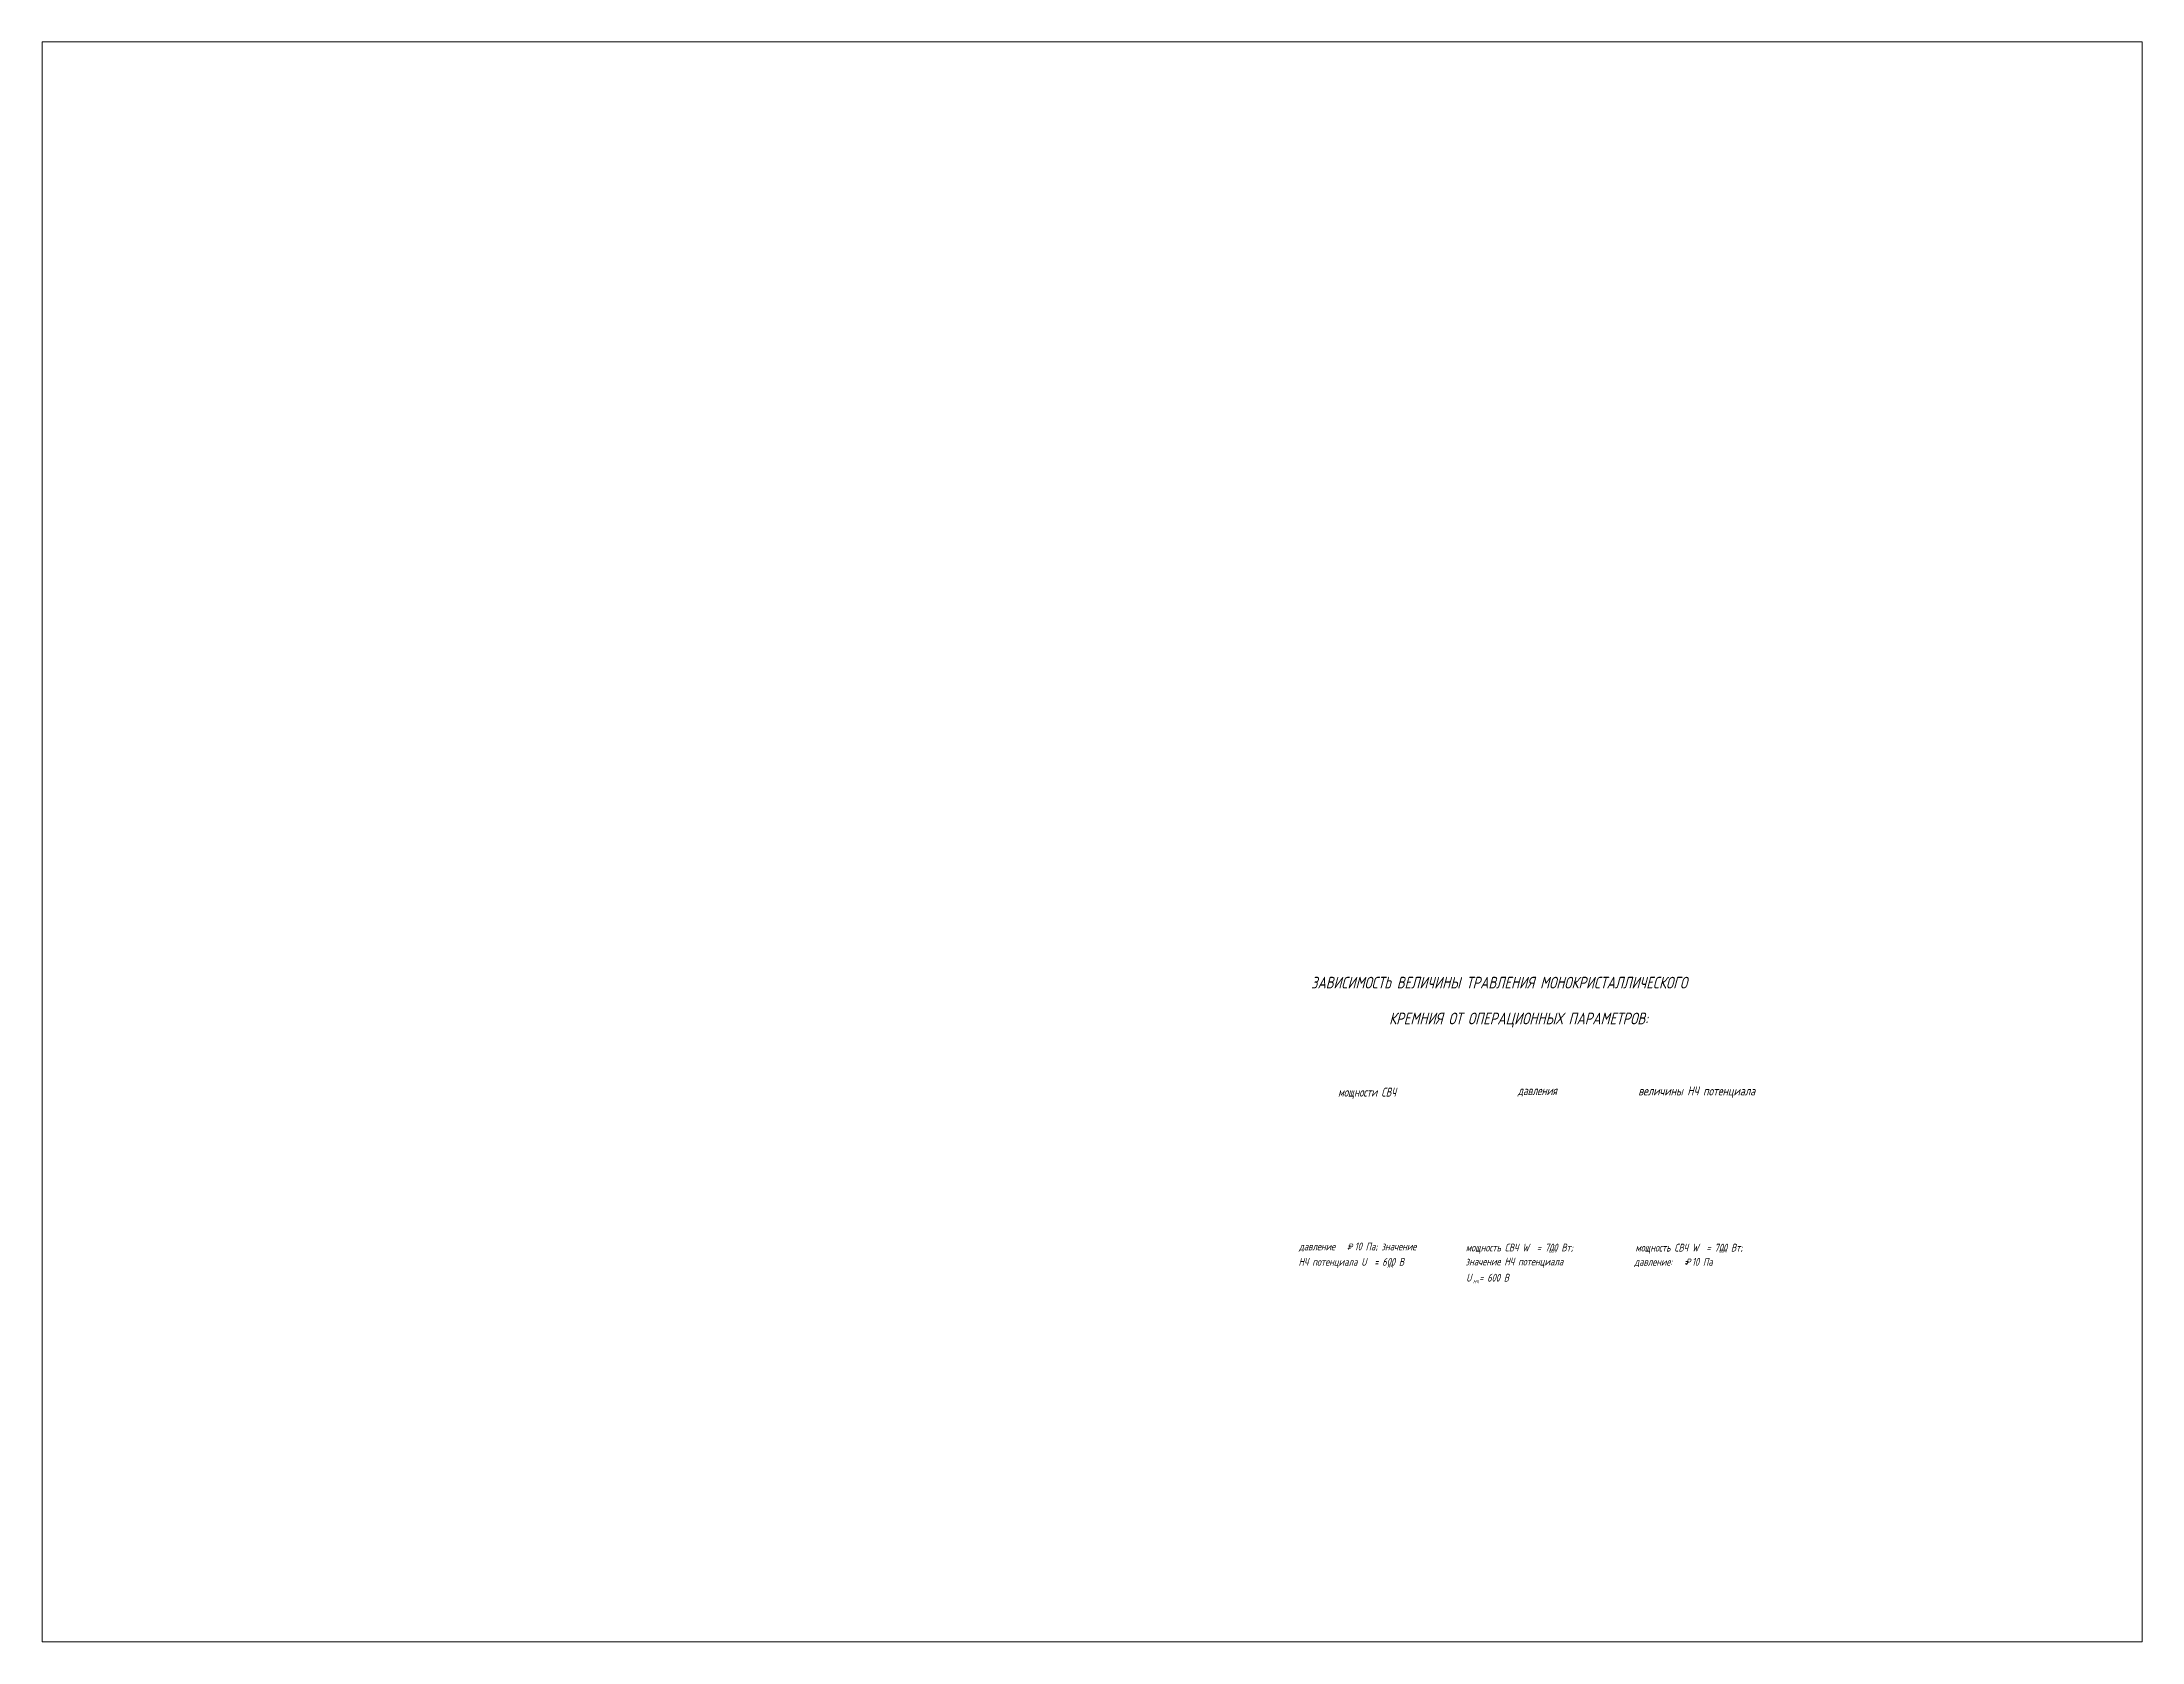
# Paper-space layout 'Layout1' of a CAD drawing. Header units: millimetres. Extents: x 27 to 240, y 20 to 183.
# The model-space entities are those that its viewports show. They can reach past a viewport. Long polylines and large blocks are cut down to what shows.
import ezdxf

# ---------------------------------------------------------------- set-up
doc = ezdxf.new("R2010")
doc.units = ezdxf.units.MM
doc.layers.add('Thick', color=7, linetype='Continuous', lineweight=70)
doc.styles.get("Standard").update_dxf_attribs({"font": 'romanc.shx', "oblique": 15})

msp = doc.modelspace()

# ---------------------------------------------------------------- texts
at = {"lineweight": 60, "oblique": 15, "width": 0.75}
for s, p in [('ЗАВИСИМОСТЬ ВЕЛИЧИНЫ ТРАВЛЕНИЯ МОНОКРИСТАЛЛИЧЕСКОГО', (34.9, 554)), ('КРЕМНИЯ ОТ ОПЕРАЦИОННЫХ ПАРАМЕТРОВ:', (165.1, 494.2))]:
    msp.add_text(s, height=19.5, dxfattribs=at).set_placement(p)
at = {"lineweight": 53, "oblique": 15}
for s, height, width, p in [('мощности СВЧ', 15, 0.7, (79.9, 373.7)), ('давления', 15, 0.7, (379.6, 376.2)), ('величины НЧ потенциала', 15, 0.75, (580.5, 375.7)), ('давление   = 10 Па; значение', 13, 0.7, (14.8, 117.4)), ('Р', 11, 0.75, (95.5, 117.8)), ('значение НЧ потенциала', 13, 0.75, (292.4, 92.2)), ('мощность СВЧ W  = 700 Вт;', 13, 0.75, (292.9, 115.5)), ('СВЧ', 6, 0.75, (431.4, 113.7)), ('мощность СВЧ W  = 700 Вт;', 13, 0.75, (575.7, 115.4)), ('СВЧ', 6, 0.75, (714.9, 113.8)), ('НЧ потенциала U  = 600 В', 13, 0.75, (14, 91.7)), ('НЧ', 6, 0.75, (161.7, 87.8)), ('U  = 600 В', 13, 0.75, (293.5, 65.3)), ('давление:   = 10 Па', 13, 0.7, (573.9, 91.8)), ('Р', 11, 0.75, (659.4, 92.7)), ('НЧ', 6, 0.75, (305, 62.2))]:
    msp.add_text(s, height=height, dxfattribs=dict(at, width=width)).set_placement(p)

psp = doc.layouts.get("Layout1")

# ---------------------------------------------------------------- viewports
at = {"layer": 'Thick'}
psp.add_viewport(center=(133.35, 101.6), size=(213.36, 162.56), view_center_point=(-330.3, 798.23), view_height=2667.575, dxfattribs=at)

doc.saveas('drawing.dxf')
